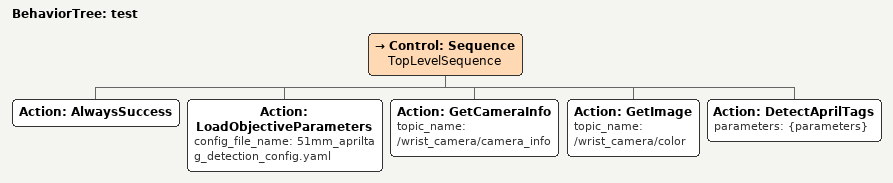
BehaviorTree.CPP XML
<?xml version="1.0" encoding="UTF-8" ?>
<root BTCPP_format="4" main_tree_to_execute="test">
  <BehaviorTree ID="test" _description="" _hardcoded="false">
    <Control ID="Sequence" name="TopLevelSequence">
      <Action ID="AlwaysSuccess" />
      <Action
        ID="LoadObjectiveParameters"
        config_file_name="51mm_apriltag_detection_config.yaml"
      />
      <Action ID="GetCameraInfo" topic_name="/wrist_camera/camera_info" />
      <Action ID="GetImage" topic_name="/wrist_camera/color" />
      <Action ID="DetectAprilTags" parameters="{parameters}" />
    </Control>
  </BehaviorTree>
</root>
